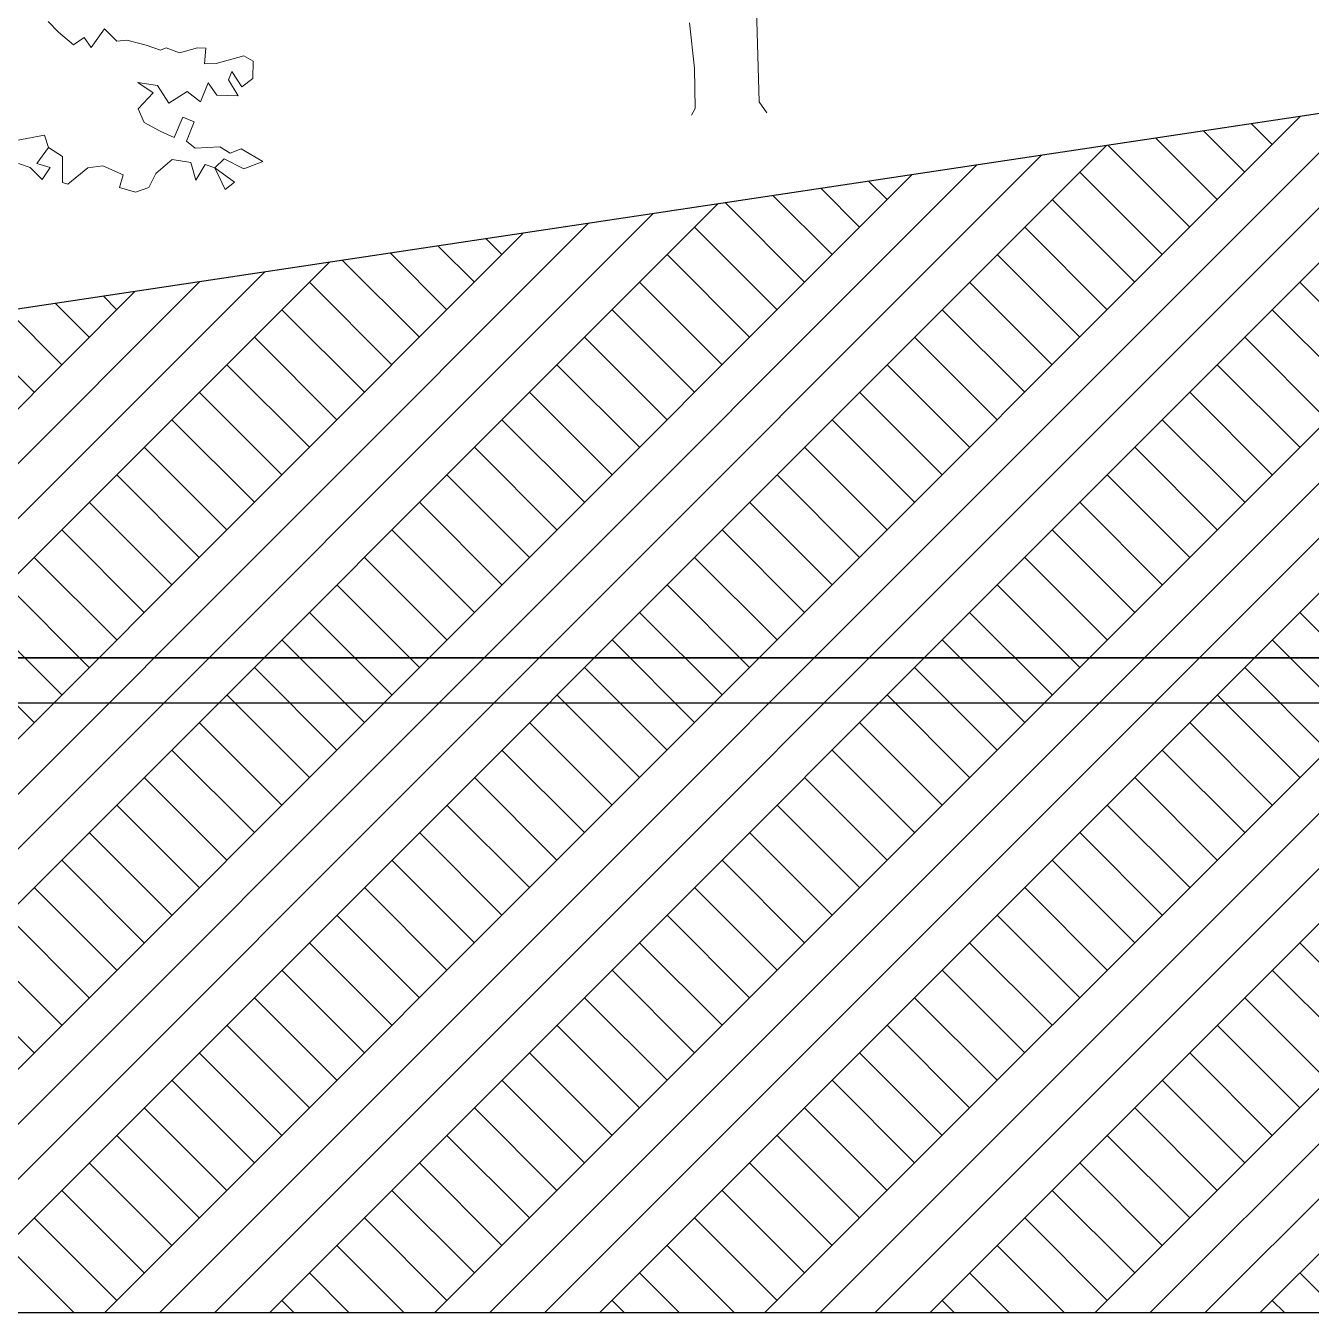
# Model space of a CAD drawing. Header units: millimetres. Extents: x -242231 to 419123, y -2399 to 525285.
# Drawn here: x -237621 to -233325, y 62453 to 66756 of the extents above; entities that cross this region are included whole.
import ezdxf

# ---------------------------------------------------------------- set-up
doc = ezdxf.new("R2010")
doc.units = ezdxf.units.MM

msp = doc.modelspace()

# ---------------------------------------------------------------- linework, layer by layer
at = {"linetype": 'Continuous'}
for p, q in [((-227517.408, 67329.781), (-242231.339, 65121.39)), ((-241634.659, 64644.474), (-224947.934, 64644.474)), ((-241634.659, 64494.474), (-224947.934, 64494.474)), ((-242225.429, 62458.992), (-194634.189, 62452.53))]:
    msp.add_line(p, q, dxfattribs=at)
at = {"color": 251, "linetype": 'Continuous', "lineweight": 25}
for p, q in [((-228819.675, 67134.326), (-233496.194, 62457.807)), ((-229035.989, 67101.86), (-233680.017, 62457.832)), ((-229252.303, 67069.394), (-233863.84, 62457.857)), ((-229468.617, 67036.927), (-234047.662, 62457.882)), ((-230117.559, 66939.529), (-234599.131, 62457.957)), ((-230550.187, 66874.596), (-234966.776, 62458.007)), ((-230333.873, 66907.062), (-234782.954, 62457.982)), ((-230766.501, 66842.13), (-235150.599, 62458.032)), ((-231415.443, 66744.731), (-235702.068, 62458.106)), ((-231631.757, 66712.265), (-235885.89, 62458.131)), ((-231848.071, 66679.799), (-236069.713, 62458.156)), ((-232064.385, 66647.333), (-236253.536, 62458.181)), ((-232713.327, 66549.934), (-236805.004, 62458.256)), ((-232929.641, 66517.468), (-236988.827, 62458.281)), ((-233362.269, 66452.535), (-237356.473, 62458.331)), ((-233145.955, 66485.001), (-237172.65, 62458.306)), ((-233364.697, 66452.171), (-233363.665, 66451.139)), ((-233684.407, 66404.186), (-233547.513, 66267.291)), ((-233524.552, 66428.178), (-233455.589, 66359.215)), ((-233844.263, 66380.193), (-233639.436, 66175.367)), ((-234227.525, 66322.67), (-238091.764, 62458.431)), ((-234011.211, 66355.136), (-237907.941, 62458.406)), ((-234004.118, 66356.201), (-233731.36, 66083.443)), ((-234443.839, 66290.204), (-238275.587, 62458.456)), ((-234660.153, 66257.738), (-238459.41, 62458.481)), ((-234803.394, 66236.239), (-234742.523, 66175.367)), ((-234099.056, 66267.291), (-233823.284, 65991.52)), ((-235123.105, 66188.254), (-234926.371, 65991.52)), ((-234963.25, 66212.246), (-234834.447, 66083.443)), ((-235309.095, 66160.339), (-239010.878, 62458.556)), ((-235282.96, 66164.261), (-235018.295, 65899.596)), ((-234190.98, 66175.367), (-233915.208, 65899.596)), ((-235525.409, 66127.873), (-239194.701, 62458.581)), ((-235958.037, 66062.94), (-239562.346, 62458.631)), ((-235741.723, 66095.407), (-239378.524, 62458.606)), ((-235385.99, 66083.443), (-235110.219, 65807.672)), ((-234282.904, 66083.443), (-234007.132, 65807.672)), ((-236242.092, 66020.307), (-236121.381, 65899.596)), ((-236082.237, 66044.299), (-236029.457, 65991.52)), ((-236561.803, 65972.322), (-236305.229, 65715.748)), ((-236401.948, 65996.314), (-236213.305, 65807.672)), ((-235477.914, 65991.52), (-235202.142, 65715.748)), ((-234374.827, 65991.52), (-234099.056, 65715.748)), ((-236823.293, 65933.075), (-240297.638, 62458.73)), ((-236606.979, 65965.542), (-240113.815, 62458.705)), ((-237039.607, 65900.609), (-240481.46, 62458.755)), ((-236672.924, 65899.596), (-236397.153, 65623.824)), ((-235569.838, 65899.596), (-235294.066, 65623.824)), ((-234466.751, 65899.596), (-234190.98, 65623.824)), ((-233363.665, 65899.596), (-233087.893, 65623.824)), ((-237255.921, 65868.143), (-240665.283, 62458.78)), ((-237361.079, 65852.36), (-237316.392, 65807.672)), ((-237680.79, 65804.375), (-237500.239, 65623.824)), ((-237520.935, 65828.367), (-237408.315, 65715.748)), ((-236764.848, 65807.672), (-236489.077, 65531.9)), ((-235661.762, 65807.672), (-235385.99, 65531.9)), ((-234558.675, 65807.672), (-234282.904, 65531.9)), ((-233455.589, 65807.672), (-233179.817, 65531.9)), ((-237840.645, 65780.382), (-237592.163, 65531.9)), ((-236856.772, 65715.748), (-236581.001, 65439.976)), ((-235753.686, 65715.748), (-235477.914, 65439.976)), ((-234650.599, 65715.748), (-234374.827, 65439.976)), ((-233547.513, 65715.748), (-233271.741, 65439.976)), ((-236948.696, 65623.824), (-236672.924, 65348.052)), ((-235845.61, 65623.824), (-235569.838, 65348.052)), ((-234742.523, 65623.824), (-234466.751, 65348.052)), ((-233639.436, 65623.824), (-233363.665, 65348.052)), ((-237040.62, 65531.9), (-236764.848, 65256.129)), ((-235937.533, 65531.9), (-235661.762, 65256.129)), ((-234834.447, 65531.9), (-234558.675, 65256.129)), ((-233731.36, 65531.9), (-233455.589, 65256.129)), ((-237132.544, 65439.976), (-236856.772, 65164.205)), ((-236029.457, 65439.976), (-235753.686, 65164.205)), ((-234926.371, 65439.976), (-234650.599, 65164.205)), ((-233823.284, 65439.976), (-233547.513, 65164.205)), ((-237224.468, 65348.052), (-236948.696, 65072.281)), ((-236121.381, 65348.052), (-235845.61, 65072.281)), ((-235018.295, 65348.052), (-234742.523, 65072.281)), ((-233915.208, 65348.052), (-233639.436, 65072.281)), ((-237316.392, 65256.129), (-237040.62, 64980.357)), ((-236213.305, 65256.129), (-235937.533, 64980.357)), ((-235110.219, 65256.129), (-234834.447, 64980.357)), ((-234007.132, 65256.129), (-233731.36, 64980.357)), ((-237408.315, 65164.205), (-237132.544, 64888.433)), ((-236305.229, 65164.205), (-236029.457, 64888.433)), ((-235202.142, 65164.205), (-234926.371, 64888.433)), ((-234099.056, 65164.205), (-233823.284, 64888.433)), ((-237500.239, 65072.281), (-237224.468, 64796.509)), ((-236397.153, 65072.281), (-236121.381, 64796.509)), ((-235294.066, 65072.281), (-235018.295, 64796.509)), ((-234190.98, 65072.281), (-233915.208, 64796.509)), ((-237592.163, 64980.357), (-237316.392, 64704.585)), ((-236489.077, 64980.357), (-236213.305, 64704.585)), ((-235385.99, 64980.357), (-235110.219, 64704.585)), ((-234282.904, 64980.357), (-234007.132, 64704.585)), ((-237684.087, 64888.433), (-237408.315, 64612.661)), ((-236581.001, 64888.433), (-236305.229, 64612.661)), ((-235477.914, 64888.433), (-235202.142, 64612.661)), ((-234374.827, 64888.433), (-234099.056, 64612.661)), ((-237776.011, 64796.509), (-237500.239, 64520.738)), ((-236672.924, 64796.509), (-236397.153, 64520.738)), ((-235569.838, 64796.509), (-235294.066, 64520.738)), ((-234466.751, 64796.509), (-234190.98, 64520.738)), ((-233363.665, 64796.509), (-233087.893, 64520.738)), ((-237867.935, 64704.585), (-237592.163, 64428.814)), ((-236764.848, 64704.585), (-236489.077, 64428.814)), ((-235661.762, 64704.585), (-235385.99, 64428.814)), ((-234558.675, 64704.585), (-234282.904, 64428.814)), ((-233455.589, 64704.585), (-233179.817, 64428.814)), ((-236856.772, 64612.661), (-236581.001, 64336.89)), ((-235753.686, 64612.661), (-235477.914, 64336.89)), ((-234650.599, 64612.661), (-234374.827, 64336.89)), ((-233547.513, 64612.661), (-233271.741, 64336.89)), ((-236948.696, 64520.738), (-236672.924, 64244.966)), ((-235845.61, 64520.738), (-235569.838, 64244.966)), ((-234742.523, 64520.738), (-234466.751, 64244.966)), ((-233639.436, 64520.738), (-233363.665, 64244.966)), ((-237040.62, 64428.814), (-236764.848, 64153.042)), ((-235937.533, 64428.814), (-235661.762, 64153.042)), ((-234834.447, 64428.814), (-234558.675, 64153.042)), ((-233731.36, 64428.814), (-233455.589, 64153.042)), ((-237132.544, 64336.89), (-236856.772, 64061.118)), ((-236029.457, 64336.89), (-235753.686, 64061.118)), ((-234926.371, 64336.89), (-234650.599, 64061.118)), ((-233823.284, 64336.89), (-233547.513, 64061.118)), ((-237224.468, 64244.966), (-236948.696, 63969.194)), ((-236121.381, 64244.966), (-235845.61, 63969.194)), ((-235018.295, 64244.966), (-234742.523, 63969.194)), ((-233915.208, 64244.966), (-233639.436, 63969.194)), ((-237316.392, 64153.042), (-237040.62, 63877.27)), ((-236213.305, 64153.042), (-235937.533, 63877.27)), ((-235110.219, 64153.042), (-234834.447, 63877.27)), ((-234007.132, 64153.042), (-233731.36, 63877.27)), ((-237408.315, 64061.118), (-237132.544, 63785.347)), ((-236305.229, 64061.118), (-236029.457, 63785.347)), ((-235202.142, 64061.118), (-234926.371, 63785.347)), ((-234099.056, 64061.118), (-233823.284, 63785.347)), ((-237500.239, 63969.194), (-237224.468, 63693.423)), ((-236397.153, 63969.194), (-236121.381, 63693.423)), ((-235294.066, 63969.194), (-235018.295, 63693.423)), ((-234190.98, 63969.194), (-233915.208, 63693.423)), ((-237592.163, 63877.27), (-237316.392, 63601.499)), ((-236489.077, 63877.27), (-236213.305, 63601.499)), ((-235385.99, 63877.27), (-235110.219, 63601.499)), ((-234282.904, 63877.27), (-234007.132, 63601.499)), ((-237684.087, 63785.347), (-237408.315, 63509.575)), ((-236581.001, 63785.347), (-236305.229, 63509.575)), ((-235477.914, 63785.347), (-235202.142, 63509.575)), ((-234374.827, 63785.347), (-234099.056, 63509.575)), ((-237776.011, 63693.423), (-237500.239, 63417.651)), ((-236672.924, 63693.423), (-236397.153, 63417.651)), ((-235569.838, 63693.423), (-235294.066, 63417.651)), ((-234466.751, 63693.423), (-234190.98, 63417.651)), ((-233363.665, 63693.423), (-233087.893, 63417.651)), ((-237867.935, 63601.499), (-237592.163, 63325.727)), ((-236764.848, 63601.499), (-236489.077, 63325.727)), ((-235661.762, 63601.499), (-235385.99, 63325.727)), ((-234558.675, 63601.499), (-234282.904, 63325.727)), ((-233455.589, 63601.499), (-233179.817, 63325.727)), ((-236856.772, 63509.575), (-236581.001, 63233.803)), ((-235753.686, 63509.575), (-235477.914, 63233.803)), ((-234650.599, 63509.575), (-234374.827, 63233.803)), ((-233547.513, 63509.575), (-233271.741, 63233.803)), ((-236948.696, 63417.651), (-236672.924, 63141.879)), ((-235845.61, 63417.651), (-235569.838, 63141.879)), ((-234742.523, 63417.651), (-234466.751, 63141.879)), ((-233639.436, 63417.651), (-233363.665, 63141.879)), ((-237040.62, 63325.727), (-236764.848, 63049.955)), ((-235937.533, 63325.727), (-235661.762, 63049.955)), ((-234834.447, 63325.727), (-234558.675, 63049.955)), ((-233731.36, 63325.727), (-233455.589, 63049.955)), ((-237132.544, 63233.803), (-236856.772, 62958.032)), ((-236029.457, 63233.803), (-235753.686, 62958.032)), ((-234926.371, 63233.803), (-234650.599, 62958.032)), ((-233823.284, 63233.803), (-233547.513, 62958.032)), ((-237224.468, 63141.879), (-236948.696, 62866.108)), ((-236121.381, 63141.879), (-235845.61, 62866.108)), ((-235018.295, 63141.879), (-234742.523, 62866.108)), ((-233915.208, 63141.879), (-233639.436, 62866.108)), ((-237316.392, 63049.955), (-237040.62, 62774.184)), ((-236213.305, 63049.955), (-235937.533, 62774.184)), ((-235110.219, 63049.955), (-234834.447, 62774.184)), ((-234007.132, 63049.955), (-233731.36, 62774.184)), ((-237408.315, 62958.032), (-237132.544, 62682.26)), ((-236305.229, 62958.032), (-236029.457, 62682.26)), ((-235202.142, 62958.032), (-234926.371, 62682.26)), ((-234099.056, 62958.032), (-233823.284, 62682.26)), ((-237500.239, 62866.108), (-237224.468, 62590.336)), ((-236397.153, 62866.108), (-236121.381, 62590.336)), ((-235294.066, 62866.108), (-235018.295, 62590.336)), ((-234190.98, 62866.108), (-233915.208, 62590.336)), ((-237592.163, 62774.184), (-237316.392, 62498.412)), ((-236489.077, 62774.184), (-236213.305, 62498.412)), ((-235385.99, 62774.184), (-235110.219, 62498.412)), ((-234282.904, 62774.184), (-234007.132, 62498.412)), ((-237684.087, 62682.26), (-237460.172, 62458.345)), ((-236581.001, 62682.26), (-236356.936, 62458.195)), ((-235477.914, 62682.26), (-235253.7, 62458.046)), ((-234374.827, 62682.26), (-234150.463, 62457.896)), ((-236672.924, 62590.336), (-236540.809, 62458.22)), ((-235569.838, 62590.336), (-235437.572, 62458.07)), ((-234466.751, 62590.336), (-234334.336, 62457.921)), ((-233363.665, 62590.336), (-233231.1, 62457.771)), ((-236764.848, 62498.412), (-236724.681, 62458.245)), ((-235661.762, 62498.412), (-235621.445, 62458.095)), ((-234558.675, 62498.412), (-234518.209, 62457.946)), ((-233455.589, 62498.412), (-233414.972, 62457.796))]:
    msp.add_line(p, q, dxfattribs=at)
at = {"color": 251, "linetype": 'Continuous', "lineweight": 15}
for p, q in [((-235170.438, 66501.926), (-235179.491, 66810.263)), ((-237511.473, 66734.634), (-237545.365, 66770.134)), ((-237357.895, 66746.154), (-237402.31, 66682.748)), ((-237316.632, 66704.733), (-237357.895, 66746.154)), ((-235402.398, 66765.568), (-235386.557, 66613.946)), ((-237461.353, 66691.72), (-237511.473, 66734.634)), ((-237425.869, 66716.752), (-237461.353, 66691.72)), ((-237402.31, 66682.748), (-237425.869, 66716.752)), ((-237282.666, 66707.621), (-237316.632, 66704.733)), ((-237217.731, 66691.256), (-237282.666, 66707.621)), ((-237170.515, 66674.926), (-237217.731, 66691.256)), ((-237151.306, 66682.271), (-237170.515, 66674.926)), ((-237107.042, 66665.946), (-237151.306, 66682.271)), ((-237046.475, 66682.072), (-237107.042, 66665.946)), ((-237018.425, 66680.542), (-237046.475, 66682.072)), ((-237022.952, 66628.874), (-237018.425, 66680.542)), ((-236984.56, 66630.277), (-237022.952, 66628.874)), ((-236891.494, 66655.201), (-236984.56, 66630.277)), ((-236860.52, 66637.423), (-236891.494, 66655.201)), ((-236862.107, 66579.843), (-236860.52, 66637.423)), ((-236943.323, 66574.83), (-236931.457, 66603.599)), ((-236910.94, 66522.352), (-236943.323, 66574.83)), ((-236931.457, 66603.599), (-236899.073, 66551.86)), ((-236899.073, 66551.86), (-236862.107, 66579.843)), ((-235386.557, 66613.946), (-235383.729, 66479.861)), ((-237194.411, 66531.75), (-237246.329, 66566.569)), ((-237246.329, 66566.569), (-237180.343, 66556.15)), ((-237244.713, 66478.692), (-237194.411, 66531.75)), ((-237180.343, 66556.15), (-237142.142, 66497.112)), ((-237142.142, 66497.112), (-237080.712, 66535.963)), ((-237080.712, 66535.963), (-237036.482, 66501.92)), ((-237036.482, 66501.92), (-237011.261, 66565.362)), ((-237011.261, 66565.362), (-236981.81, 66523.964)), ((-236981.81, 66523.964), (-236910.94, 66522.352)), ((-235144.413, 66464.586), (-235170.438, 66501.926)), ((-237224.867, 66432.882), (-237244.713, 66478.692)), ((-237095.64, 66450.355), (-237124.778, 66382.505)), ((-237057.279, 66435.517), (-237095.64, 66450.355)), ((-235383.729, 66479.861), (-235395.61, 66457.797)), ((-237169.555, 66403.247), (-237224.867, 66432.882)), ((-237124.778, 66382.505), (-237169.555, 66403.247)), ((-237083.98, 66370.602), (-237057.279, 66435.517)), ((-237652.427, 66373.158), (-237557.898, 66390.697)), ((-237557.898, 66390.697), (-237544.688, 66349.33)), ((-237054.494, 66346.922), (-237083.98, 66370.602)), ((-237583.486, 66295.368), (-237544.688, 66349.33)), ((-237544.688, 66349.33), (-237497.496, 66319.71)), ((-237497.496, 66319.71), (-237497.662, 66232.596)), ((-236971.803, 66351.194), (-237054.494, 66346.922)), ((-236937.24, 66330.412), (-236971.803, 66351.194)), ((-236900.944, 66344.415), (-236937.24, 66330.412)), ((-236828.675, 66302.197), (-236900.944, 66344.415)), ((-237645.117, 66295.368), (-237605.497, 66282.161)), ((-237605.497, 66282.161), (-237565.877, 66242.541)), ((-237539.463, 66282.161), (-237583.486, 66295.368)), ((-237565.877, 66242.541), (-237539.463, 66282.161)), ((-237479.956, 66226.657), (-237413.409, 66281.162)), ((-237413.409, 66281.162), (-237363.194, 66288.448)), ((-237363.194, 66288.448), (-237294.95, 66257.481)), ((-237186.062, 66263.011), (-237131.723, 66309.574)), ((-237131.723, 66309.574), (-237069.211, 66299.155)), ((-237069.211, 66299.155), (-237051.847, 66240.116)), ((-237051.847, 66240.116), (-237020.59, 66292.21)), ((-237020.59, 66292.21), (-236989.333, 66281.791)), ((-236989.333, 66281.791), (-236957.113, 66311.301)), ((-236989.333, 66281.791), (-236954.353, 66209.416)), ((-236923.303, 66232.982), (-236989.333, 66281.791)), ((-236957.113, 66311.301), (-236892.092, 66278.318)), ((-236892.092, 66278.318), (-236828.675, 66302.197)), ((-237497.662, 66232.596), (-237479.956, 66226.657)), ((-237294.95, 66257.481), (-237307.225, 66215.993)), ((-237209.776, 66215.808), (-237186.062, 66263.011)), ((-236954.353, 66209.416), (-236923.303, 66232.982)), ((-237307.225, 66215.993), (-237254.102, 66199.65)), ((-237254.102, 66199.65), (-237209.776, 66215.808))]:
    msp.add_line(p, q, dxfattribs=at)
for p, q in [((-224947.934, 64644.474), (-241634.659, 64644.474)), ((-241634.659, 64494.474), (-224947.934, 64494.474))]:
    msp.add_line(p, q)

doc.saveas('drawing.dxf')
